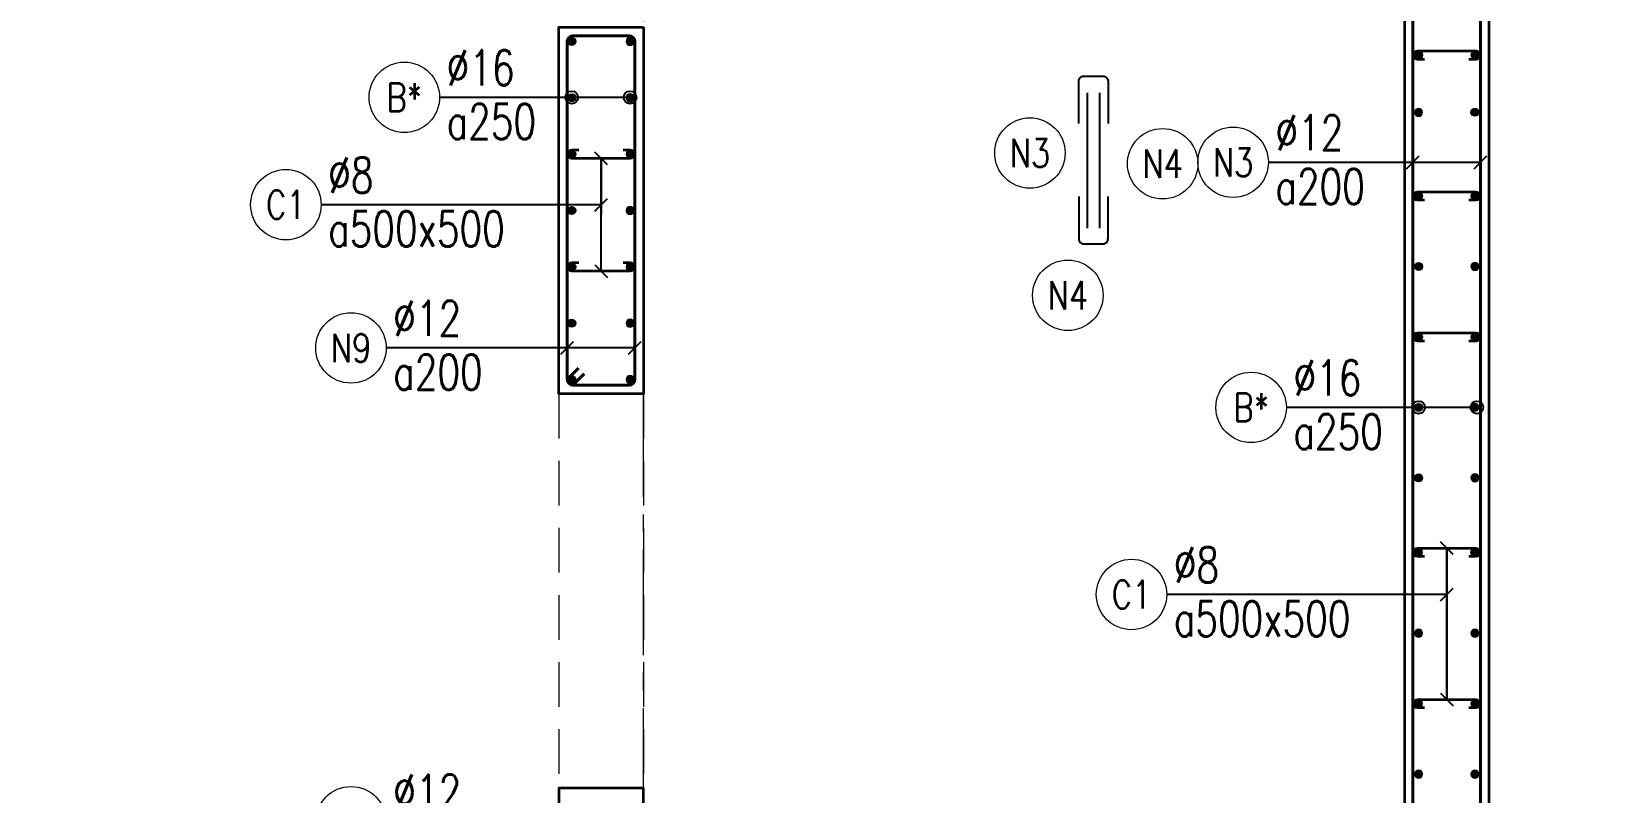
# Model space of a CAD drawing. Header units: millimetres. Extents: x 931337 to 1117500, y 19732 to 157199.
# Drawn here: x 948678 to 954272, y 97572 to 100272 of the extents above; entities that cross this region are included whole.
import ezdxf
from ezdxf.enums import TextEntityAlignment as Align

# ---------------------------------------------------------------- set-up
doc = ezdxf.new("R2010")
doc.units = ezdxf.units.MM
doc.header["$MEASUREMENT"] = 0
for name, pattern in [('HIDDEN', [9.525, 6.35, -3.175]), ('HIDDEN2', [4.7625, 3.175, -1.5875]), ('HT_Grid$0$CENTER2', [1.125, 0.75, -0.125, 0.125, -0.125])]:
    doc.linetypes.add(name, pattern=pattern)
doc.layers.get('0').update_dxf_attribs({"lineweight": 20})
doc.layers.get('Defpoints').update_dxf_attribs({"color": 151, "lineweight": 9})
doc.layers.add('Hidden', color=9, linetype='HIDDEN')
doc.layers.add('Ligature', color=1, linetype='Continuous')
for name, color, linetype, lineweight in [('HT_Grid$0$NDC_S_AXIS', 5, 'HT_Grid$0$CENTER2', 13), ('KC-LEADER', 153, 'Continuous', 18), ('KC-THEP', 6, 'Continuous', 40), ('NDC_S_BEAM', 3, 'HIDDEN2', 20), ('NDC_S_DIM', 1, 'Continuous', 15), ('NDC_S_HIDDEN', 8, 'HIDDEN2', 13), ('NDC_S_LEADER', 1, 'Continuous', 15), ('NDC_S_REBAR', 4, 'Continuous', 35), ('NDC_S_STIRRUP', 4, 'Continuous', 40), ('NDC_S_VN TEXT', 7, 'Continuous', 20), ('NDC_S_WALL', 6, 'Continuous', 35)]:
    doc.layers.add(name, color=color, linetype=linetype, lineweight=lineweight)
doc.styles.add('NDC_DIM', font='', dxfattribs={"width": 0.75})
doc.styles.add('NDC_EN TXT', font='romans.shx', dxfattribs={"width": 0.8})
doc.styles.get('NDC_DIM').set_extended_font_data('Dotum')
doc.dimstyles.new('NDC_dim_30', dxfattribs={"dimscale": 30, "dimtxt": 2.5, "dimasz": 1.5, "dimexe": 1.5, "dimexo": 2.5, "dimgap": 1, "dimtad": 1, "dimdec": 0, "dimzin": 0, "dimdsep": 46, "dimtxsty": 'NDC_DIM', "dimblk": 'DIMMARK', "dimcen": 0.09, "dimdle": 1.2, "dimclrd": 1, "dimclre": 1, "dimclrt": 3, "dimadec": 0, "dimazin": 0, "dimtfac": 1, "dimtdec": 0, "dimtix": 1, "dimtofl": 0, "dimtmove": 0, "dimatfit": 3, "dimfxl": 6, "dimfxlon": 1, "dimtolj": 1, "dimtzin": 0, "dimarcsym": 0})
doc.dimstyles.new('NDC_dim_50', dxfattribs={"dimscale": 50, "dimtxt": 2.5, "dimasz": 1.5, "dimexe": 1.5, "dimexo": 2.5, "dimgap": 1, "dimtad": 1, "dimdec": 0, "dimzin": 0, "dimdsep": 46, "dimtxsty": 'NDC_DIM', "dimblk": 'DIMMARK', "dimcen": 0.09, "dimdle": 1.2, "dimclrd": 1, "dimclre": 1, "dimclrt": 3, "dimadec": 0, "dimazin": 0, "dimtfac": 1, "dimtdec": 0, "dimtix": 1, "dimtofl": 0, "dimtmove": 0, "dimatfit": 3, "dimfxl": 6, "dimfxlon": 1, "dimtolj": 1, "dimtzin": 0, "dimarcsym": 0})

# ---------------------------------------------------------------- blocks, each defined once
blk = doc.blocks.new('THEP')
at = {"layer": 'KC-LEADER', "color": 6}
blk.add_circle((0, 0), 14, dxfattribs=at)
at = {"layer": 'KC-THEP'}
for p, q in [((-14, 0), (14, 0)), ((9.9, 9.9), (-9.9, -9.9)), ((-9.9, 9.9), (9.9, -9.9)), ((0, 14), (0, -14))]:
    blk.add_line(p, q, dxfattribs=at)
blk = doc.blocks.new('DIMMARK')
at = {"layer": 'NDC_S_DIM', "color": 1}
blk.add_line((-1.5, 0), (1, 0), dxfattribs=at)
at = {"layer": 'NDC_S_DIM', "color": 2, "const_width": 0.1}
blk.add_lwpolyline([(-0.424, -0.424), (0.424, 0.424)], dxfattribs=at)
blk = doc.blocks.new('*U11')
blk.add_circle((-2.5, 0), 2.5)
at = {"layer": 'NDC_S_VN TEXT', "color": 3, "style": 'NDC_EN TXT', "width": 0.75}
for tag, p in [('DK1', (0.5, 0.85)), ('KC1', (0.5, -2.97))]:
    blk.add_attdef(tag, p, '', height=2.5, dxfattribs=at)
at = {"layer": 'NDC_S_VN TEXT', "color": 7, "style": 'NDC_EN TXT', "width": 0.8}
blk.add_attdef('SH2', text='', height=2, dxfattribs=at).set_placement((-2.5, 0), align=Align.MIDDLE)
blk = doc.blocks.new('A$C7BC65A55')
at = {"layer": 'Ligature'}
for p, q in [((-15.2, 372, 0), (-15.2, 38.5, 0)), ((15.2, 372, 0), (15.2, 38.5, 0))]:
    blk.add_line(p, q, dxfattribs=at)
for points in [[(-36.2, 296.5), (-36.2, 400.9, -0.414214), (-24, 413.1), (24, 413.1, -0.414214), (36.2, 400.9), (36.2, 296.5)], [(-36.2, 116.5), (-36.2, 12.2, 0.414214), (-24, 0), (24, 0, 0.414214), (36.2, 12.2), (36.2, 116.5)]]:
    blk.add_lwpolyline(points, format="xyb", dxfattribs=at)
blk = doc.blocks.new('*U12')
blk.add_circle((-2.5, 0), 2.5)
at = {"layer": 'NDC_S_VN TEXT', "color": 3, "style": 'NDC_EN TXT', "width": 0.75}
for tag, p in [('DK1', (0.5, 0.85)), ('KC1', (0.5, -2.97))]:
    blk.add_attdef(tag, p, '', height=2.5, dxfattribs=at)
at = {"layer": 'NDC_S_VN TEXT', "color": 7, "style": 'NDC_EN TXT', "width": 0.8}
blk.add_attdef('SH2', text='', height=2, dxfattribs=at).set_placement((-2.5, 0), align=Align.MIDDLE)
blk = doc.blocks.new('*U1151')
at = {"layer": 'KC-THEP', "rotation": 189.6685644363809}
blk.add_blockref('THEP', (-103.5, 0), dxfattribs=at)
at = {"layer": 'KC-THEP', "xscale": -1, "rotation": 170.331435563619}
blk.add_blockref('THEP', (103.5, 0), dxfattribs=at)
blk = doc.blocks.new('*U1156')
at = {"layer": 'NDC_S_HIDDEN', "color": 0, "linetype": 'ByBlock', "lineweight": -2, "transparency": 16777216}
for p in [(0, 1200), (0, 1000), (0, 800), (0, 600), (0, 400), (0, 200), (0, 0)]:
    blk.add_blockref('*U1151', p, dxfattribs=at)
blk = doc.blocks.new('*D1177')
at = {"layer": 'Defpoints', "color": 0, "ltscale": 200, "transparency": 16777216}
for p in [(946286.4, 103636.6), (948166.1, 103636.6), (949155.8, 95436.6)]:
    blk.add_point(p, dxfattribs=at)
at = {"layer": 'NDC_S_DIM', "color": 1, "lineweight": -2, "ltscale": 200, "transparency": 16777216}
for p, q in [((946586.4, 103636.6), (946211.4, 103636.6)), ((946286.4, 95511.6), (946286.4, 103561.6)), ((946586.4, 95436.6), (946211.4, 95436.6))]:
    blk.add_line(p, q, dxfattribs=at)
at = {"layer": 'NDC_S_DIM', "color": 1, "lineweight": -2, "ltscale": 200, "transparency": 16777216, "xscale": 75, "yscale": 75, "zscale": 75}
for p, rotation in [((946286.4, 103636.6), 90), ((946286.4, 95436.6), 270)]:
    blk.add_blockref('DIMMARK', p, dxfattribs=dict(at, rotation=rotation))
at = {"layer": 'NDC_S_DIM', "color": 3, "ltscale": 200, "transparency": 16777216, "insert": (946173.8, 99536.6), "char_height": 125, "attachment_point": 5, "rotation": 90, "style": 'NDC_DIM'}
blk.add_mtext('\\A1;8200', dxfattribs=at)

msp = doc.modelspace()

# ---------------------------------------------------------------- linework, layer by layer
for centre in [(952219.442, 99840.616), (952690.411, 99802.456), (952353.89, 99335.613)]:
    msp.add_circle(centre, 125)
at = {"layer": 'HT_Grid$0$NDC_S_AXIS', "ltscale": 500}
msp.add_line((950848.169, 93558.328), (950848.169, 105713.408), dxfattribs=at)
at = {"layer": 'NDC_S_BEAM', "ltscale": 50}
for p, q in [((950548.169, 98986.563), (950548.169, 97586.563)), ((950848.169, 98986.563), (950848.169, 97586.563))]:
    msp.add_line(p, q, dxfattribs=at)
at = {"layer": 'NDC_S_REBAR'}
for points in [[(953619.734, 100172.809), (953594.734, 100172.809, -1), (953594.734, 100202.809), (953801.759, 100202.809, -1), (953801.759, 100172.809), (953776.759, 100172.809)], [(950776.091, 99851.563), (950801.091, 99851.563, -1), (950801.091, 99821.563), (950594.067, 99821.563, -1), (950594.067, 99851.563), (950619.067, 99851.563)], [(953619.734, 99672.809), (953594.734, 99672.809, -1), (953594.734, 99702.809), (953801.759, 99702.809, -1), (953801.759, 99672.809), (953776.759, 99672.809)], [(950776.091, 99451.563), (950801.091, 99451.563, -1), (950801.091, 99421.563), (950594.067, 99421.563, -1), (950594.067, 99451.563), (950619.067, 99451.563)], [(953619.734, 99172.809), (953594.734, 99172.809, -1), (953594.734, 99202.809), (953801.759, 99202.809, -1), (953801.759, 99172.809), (953776.759, 99172.809)], [(953619.734, 98408.427), (953594.734, 98408.427, -1), (953594.734, 98438.427), (953801.759, 98438.427, -1), (953801.759, 98408.427), (953776.759, 98408.427)], [(953619.706, 97871.563), (953594.706, 97871.563, -1), (953594.706, 97901.563), (953801.73, 97901.563, -1), (953801.73, 97871.563), (953776.73, 97871.563)]]:
    msp.add_lwpolyline(points, format="xyb", dxfattribs=at)
at = {"layer": 'NDC_S_STIRRUP'}
for points in [[(953778.169, 95026.563), (953818.169, 94986.563, -0.41421356), (953798.169, 94966.563), (953598.169, 94966.563, -0.41421356), (953578.169, 94986.563), (953578.169, 104086.563, -0.41421356), (953598.169, 104106.563), (953798.169, 104106.563, -0.41421356), (953818.169, 104086.563), (953818.169, 94986.563, -0.41421356), (953798.169, 94966.563), (953758.169, 95006.563)], [(950618.169, 99076.563), (950578.169, 99036.563, 0.41421356), (950598.169, 99016.563), (950798.169, 99016.563, 0.41421356), (950818.169, 99036.563), (950818.169, 100236.563, 0.41421356), (950798.169, 100256.563), (950598.169, 100256.563, 0.41421356), (950578.169, 100236.563), (950578.169, 99036.563, 0.41421356), (950598.169, 99016.563), (950638.169, 99056.563)]]:
    msp.add_lwpolyline(points, format="xyb", dxfattribs=at)
at = {"layer": 'NDC_S_WALL'}
for points in [[(953548.169, 102336.563), (953548.169, 96936.563), (950848.169, 96936.563), (950848.169, 97586.563), (950548.169, 97586.563), (950548.169, 96936.563), (949598.169, 96936.563), (949598.169, 95436.563), (948148.169, 95436.563), (948148.169, 100886.563)], [(959648.169, 95436.563), (953848.169, 95436.563), (953848.169, 101286.563), (956648.169, 101286.563)]]:
    msp.add_lwpolyline(points, dxfattribs=at)
msp.add_lwpolyline([(950848.169, 100286.563), (950848.169, 98986.563), (950548.169, 98986.563), (950548.169, 100286.563)], close=True, dxfattribs=at)

# ---------------------------------------------------------------- block references
at = {"layer": 'Hidden', "xscale": 1.44, "yscale": 1.44, "zscale": 1.44}
msp.add_blockref('A$C7BC65A55', (952444.522, 99518.335, 0.03), dxfattribs=at)
at = {"layer": 'KC-THEP', "rotation": 189.6685644363809}
for p in [(953598.197, 100187.809), (953798.169, 99985.017), (953598.197, 99687.809), (953598.197, 99437.809), (953598.197, 99187.809), (953598.197, 98937.809), (953598.197, 98687.809), (953798.169, 98423.728)]:
    msp.add_blockref('THEP', p, dxfattribs=at)
at = {"layer": 'KC-THEP', "xscale": -1, "rotation": 350.3314355636191}
for p in [(953798.169, 100188.11), (953598.197, 99984.716), (953798.169, 99688.11), (953798.169, 99438.11), (953798.169, 99188.11), (953798.169, 98938.11), (953798.169, 98688.11), (953598.197, 98423.427), (953598.169, 98136.563), (953798.169, 98136.563), (953598.169, 97886.563), (953798.169, 97886.563), (953598.169, 97636.563), (953798.169, 97636.563)]:
    msp.add_blockref('THEP', p, dxfattribs=at)
at = {"layer": 'NDC_S_HIDDEN'}
msp.add_blockref('*U1156', (950697.579, 99036.563), dxfattribs=at)
at = {"layer": 'NDC_S_VN TEXT', "xscale": 50, "yscale": 50, "zscale": 50}
for name, p, values in [('*U11', (950125.12, 100038.056), {'SH2': 'B*', 'DK1': '%%C16', 'KC1': 'a250'}), ('*U11', (953065.354, 99807.624), {'SH2': 'N3', 'DK1': '%%C12', 'KC1': 'a200'}), ('*U12', (949704.855, 99657.201), {'SH2': 'C1', 'DK1': '%%c8', 'KC1': 'a500x500'}), ('*U11', (949935.781, 99148.88), {'SH2': 'N9', 'DK1': '%%C12', 'KC1': 'a200'}), ('*U11', (953129.25, 98937.809), {'SH2': 'B*', 'DK1': '%%C16', 'KC1': 'a250'}), ('*U12', (952704.905, 98274.065), {'SH2': 'C1', 'DK1': '%%c8', 'KC1': 'a500x500'}), ('*U11', (949935.781, 97467.535), {'SH2': 'N12', 'DK1': '%%C12', 'KC1': 'a200'})]:
    msp.add_blockref(name, p, dxfattribs=at).add_auto_attribs(values)

# ---------------------------------------------------------------- texts
at = {"layer": 'NDC_S_VN TEXT', "color": 7, "style": 'NDC_EN TXT', "width": 0.8}
for tag, p in [('N3', (952219.442, 99840.616)), ('N4', (952690.411, 99802.456)), ('N4', (952353.89, 99335.613))]:
    msp.add_attdef(tag, text='3', height=100, dxfattribs=at).set_placement(p, align=Align.MIDDLE)

# ---------------------------------------------------------------- dimensions: what is measured, and where the dimension line sits
at = {"layer": 'NDC_S_DIM', "ltscale": 200}
dim = msp.add_linear_dim(base=(946286.363, 103636.563), p1=(949155.838, 95436.563), p2=(948166.133, 103636.563), angle=90, dimstyle='NDC_dim_50', override={"dimtmove": 1}, dxfattribs=at)
dim.commit()
dim.dimension.update_dxf_attribs({"geometry": '*D1177', "text_midpoint": (946173.779, 99536.563)})

# ---------------------------------------------------------------- leaders
at = {"layer": 'NDC_S_LEADER'}
for points, override in [([(950801.091, 100038.056), (950125.12, 100038.056)], {"dimtad": 0, "dimldrblk": 'Origin'}), ([(950594.067, 100038.056), (950125.12, 100038.056)], {"dimtad": 0, "dimldrblk": 'Origin'}), ([(950698.169, 99421.563), (950698.169, 99821.563)], {"dimtad": 0, "dimldrblk": 'Oblique'}), ([(950698.169, 99821.563), (950697.579, 99421.563)], {"dimtad": 0, "dimldrblk": 'Oblique'}), ([(953818.169, 99807.443), (953065.354, 99807.443)], {"dimtad": 0, "dimldrblk": 'Oblique'}), ([(953578.169, 99807.443), (953065.354, 99807.443)], {"dimtad": 0, "dimldrblk": 'Oblique'}), ([(950698.169, 99657.201), (949704.855, 99657.201)], {"dimtad": 0, "dimldrblk": 'Oblique'}), ([(950818.169, 99148.699), (949935.781, 99148.699)], {"dimtad": 0, "dimldrblk": 'Oblique'}), ([(950578.169, 99148.699), (949935.781, 99148.699)], {"dimtad": 0, "dimldrblk": 'Oblique'}), ([(953805.221, 98937.809), (953129.25, 98937.809)], {"dimtad": 0, "dimldrblk": 'Origin'}), ([(953598.197, 98937.809), (953129.25, 98937.809)], {"dimtad": 0, "dimldrblk": 'Origin'}), ([(953698.218, 98438.427), (953698.218, 97901.563)], {"dimtad": 0, "dimldrblk": 'Oblique'}), ([(953698.218, 97901.563), (953698.218, 98438.427)], {"dimtad": 0, "dimldrblk": 'Oblique'}), ([(953698.218, 98274.065), (952704.905, 98274.065)], {"dimtad": 0, "dimldrblk": 'Oblique'})]:
    msp.add_leader(points, dimstyle='NDC_dim_30', override=override, dxfattribs=at)

doc.saveas('drawing.dxf')
